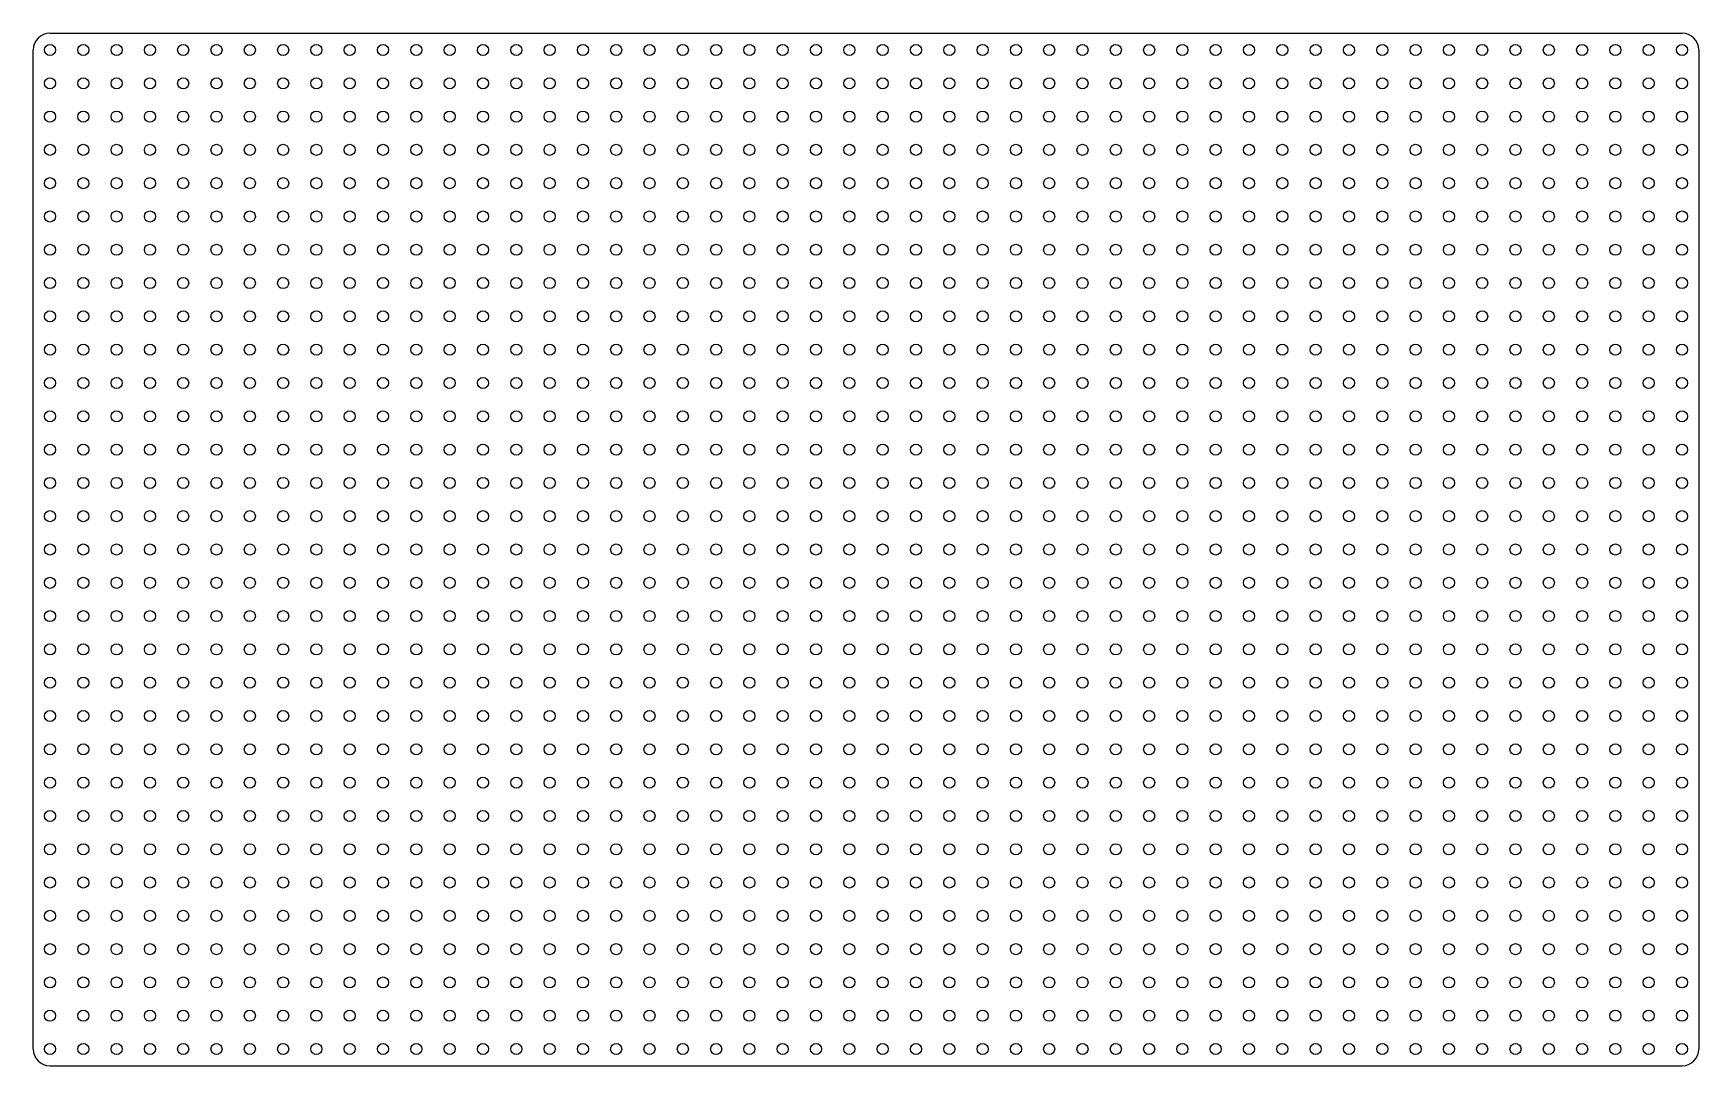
# Model space of a CAD drawing. Header units: millimetres. Extents: x 252 to 702, y 211 to 490.
import ezdxf

# ---------------------------------------------------------------- set-up
doc = ezdxf.new("R2010")
doc.units = ezdxf.units.MM
doc.layers.add('Default', color=7, linetype='Continuous')

msp = doc.modelspace()

# ---------------------------------------------------------------- linework, layer by layer
at = {"layer": 'Default', "color": 7, "linetype": 'Continuous'}
for p, q in [((256.43, 489.74), (697.43, 489.74)), ((251.93, 215.24), (251.93, 485.24)), ((701.93, 485.24), (701.93, 215.24)), ((256.43, 210.74), (697.43, 210.74))]:
    msp.add_line(p, q, dxfattribs=at)
for centre in [(256.43, 485.24), (265.43, 485.24), (274.43, 485.24), (283.43, 485.24), (292.43, 485.24), (301.43, 485.24), (310.43, 485.24), (319.43, 485.24), (328.43, 485.24), (337.43, 485.24), (346.43, 485.24), (355.43, 485.24), (364.43, 485.24), (373.43, 485.24), (382.43, 485.24), (391.43, 485.24), (400.43, 485.24), (409.43, 485.24), (418.43, 485.24), (427.43, 485.24), (436.43, 485.24), (445.43, 485.24), (454.43, 485.24), (463.43, 485.24), (472.43, 485.24), (481.43, 485.24), (490.43, 485.24), (499.43, 485.24), (508.43, 485.24), (517.43, 485.24), (526.43, 485.24), (535.43, 485.24), (544.43, 485.24), (553.43, 485.24), (562.43, 485.24), (571.43, 485.24), (580.43, 485.24), (589.43, 485.24), (598.43, 485.24), (607.43, 485.24), (616.43, 485.24), (625.43, 485.24), (634.43, 485.24), (643.43, 485.24), (652.43, 485.24), (661.43, 485.24), (670.43, 485.24), (679.43, 485.24), (688.43, 485.24), (697.43, 485.24), (256.43, 476.24), (265.43, 476.24), (274.43, 476.24), (283.43, 476.24), (292.43, 476.24), (301.43, 476.24), (310.43, 476.24), (319.43, 476.24), (328.43, 476.24), (337.43, 476.24), (346.43, 476.24), (355.43, 476.24), (364.43, 476.24), (373.43, 476.24), (382.43, 476.24), (391.43, 476.24), (400.43, 476.24), (409.43, 476.24), (418.43, 476.24), (427.43, 476.24), (436.43, 476.24), (445.43, 476.24), (454.43, 476.24), (463.43, 476.24), (472.43, 476.24), (481.43, 476.24), (490.43, 476.24), (499.43, 476.24), (508.43, 476.24), (517.43, 476.24), (526.43, 476.24), (535.43, 476.24), (544.43, 476.24), (553.43, 476.24), (562.43, 476.24), (571.43, 476.24), (580.43, 476.24), (589.43, 476.24), (598.43, 476.24), (607.43, 476.24), (616.43, 476.24), (625.43, 476.24), (634.43, 476.24), (643.43, 476.24), (652.43, 476.24), (661.43, 476.24), (670.43, 476.24), (679.43, 476.24), (688.43, 476.24), (697.43, 476.24), (256.43, 467.24), (265.43, 467.24), (274.43, 467.24), (283.43, 467.24), (292.43, 467.24), (301.43, 467.24), (310.43, 467.24), (319.43, 467.24), (328.43, 467.24), (337.43, 467.24), (346.43, 467.24), (355.43, 467.24), (364.43, 467.24), (373.43, 467.24), (382.43, 467.24), (391.43, 467.24), (400.43, 467.24), (409.43, 467.24), (418.43, 467.24), (427.43, 467.24), (436.43, 467.24), (445.43, 467.24), (454.43, 467.24), (463.43, 467.24), (472.43, 467.24), (481.43, 467.24), (490.43, 467.24), (499.43, 467.24), (508.43, 467.24), (517.43, 467.24), (526.43, 467.24), (535.43, 467.24), (544.43, 467.24), (553.43, 467.24), (562.43, 467.24), (571.43, 467.24), (580.43, 467.24), (589.43, 467.24), (598.43, 467.24), (607.43, 467.24), (616.43, 467.24), (625.43, 467.24), (634.43, 467.24), (643.43, 467.24), (652.43, 467.24), (661.43, 467.24), (670.43, 467.24), (679.43, 467.24), (688.43, 467.24), (697.43, 467.24), (256.43, 458.24), (265.43, 458.24), (274.43, 458.24), (283.43, 458.24), (292.43, 458.24), (301.43, 458.24), (310.43, 458.24), (319.43, 458.24), (328.43, 458.24), (337.43, 458.24), (346.43, 458.24), (355.43, 458.24), (364.43, 458.24), (373.43, 458.24), (382.43, 458.24), (391.43, 458.24), (400.43, 458.24), (409.43, 458.24), (418.43, 458.24), (427.43, 458.24), (436.43, 458.24), (445.43, 458.24), (454.43, 458.24), (463.43, 458.24), (472.43, 458.24), (481.43, 458.24), (490.43, 458.24), (499.43, 458.24), (508.43, 458.24), (517.43, 458.24), (526.43, 458.24), (535.43, 458.24), (544.43, 458.24), (553.43, 458.24), (562.43, 458.24), (571.43, 458.24), (580.43, 458.24), (589.43, 458.24), (598.43, 458.24), (607.43, 458.24), (616.43, 458.24), (625.43, 458.24), (634.43, 458.24), (643.43, 458.24), (652.43, 458.24), (661.43, 458.24), (670.43, 458.24), (679.43, 458.24), (688.43, 458.24), (697.43, 458.24), (256.43, 449.24), (265.43, 449.24), (274.43, 449.24), (283.43, 449.24), (292.43, 449.24), (301.43, 449.24), (310.43, 449.24), (319.43, 449.24), (328.43, 449.24), (337.43, 449.24), (346.43, 449.24), (355.43, 449.24), (364.43, 449.24), (373.43, 449.24), (382.43, 449.24), (391.43, 449.24), (400.43, 449.24), (409.43, 449.24), (418.43, 449.24), (427.43, 449.24), (436.43, 449.24), (445.43, 449.24), (454.43, 449.24), (463.43, 449.24), (472.43, 449.24), (481.43, 449.24), (490.43, 449.24), (499.43, 449.24), (508.43, 449.24), (517.43, 449.24), (526.43, 449.24), (535.43, 449.24), (544.43, 449.24), (553.43, 449.24), (562.43, 449.24), (571.43, 449.24), (580.43, 449.24), (589.43, 449.24), (598.43, 449.24), (607.43, 449.24), (616.43, 449.24), (625.43, 449.24), (634.43, 449.24), (643.43, 449.24), (652.43, 449.24), (661.43, 449.24), (670.43, 449.24), (679.43, 449.24), (688.43, 449.24), (697.43, 449.24), (256.43, 440.24), (265.43, 440.24), (274.43, 440.24), (283.43, 440.24), (292.43, 440.24), (301.43, 440.24), (310.43, 440.24), (319.43, 440.24), (328.43, 440.24), (337.43, 440.24), (346.43, 440.24), (355.43, 440.24), (364.43, 440.24), (373.43, 440.24), (382.43, 440.24), (391.43, 440.24), (400.43, 440.24), (409.43, 440.24), (418.43, 440.24), (427.43, 440.24), (436.43, 440.24), (445.43, 440.24), (454.43, 440.24), (463.43, 440.24), (472.43, 440.24), (481.43, 440.24), (490.43, 440.24), (499.43, 440.24), (508.43, 440.24), (517.43, 440.24), (526.43, 440.24), (535.43, 440.24), (544.43, 440.24), (553.43, 440.24), (562.43, 440.24), (571.43, 440.24), (580.43, 440.24), (589.43, 440.24), (598.43, 440.24), (607.43, 440.24), (616.43, 440.24), (625.43, 440.24), (634.43, 440.24), (643.43, 440.24), (652.43, 440.24), (661.43, 440.24), (670.43, 440.24), (679.43, 440.24), (688.43, 440.24), (697.43, 440.24), (256.43, 431.24), (265.43, 431.24), (274.43, 431.24), (283.43, 431.24), (292.43, 431.24), (301.43, 431.24), (310.43, 431.24), (319.43, 431.24), (328.43, 431.24), (337.43, 431.24), (346.43, 431.24), (355.43, 431.24), (364.43, 431.24), (373.43, 431.24), (382.43, 431.24), (391.43, 431.24), (400.43, 431.24), (409.43, 431.24), (418.43, 431.24), (427.43, 431.24), (436.43, 431.24), (445.43, 431.24), (454.43, 431.24), (463.43, 431.24), (472.43, 431.24), (481.43, 431.24), (490.43, 431.24), (499.43, 431.24), (508.43, 431.24), (517.43, 431.24), (526.43, 431.24), (535.43, 431.24), (544.43, 431.24), (553.43, 431.24), (562.43, 431.24), (571.43, 431.24), (580.43, 431.24), (589.43, 431.24), (598.43, 431.24), (607.43, 431.24), (616.43, 431.24), (625.43, 431.24), (634.43, 431.24), (643.43, 431.24), (652.43, 431.24), (661.43, 431.24), (670.43, 431.24), (679.43, 431.24), (688.43, 431.24), (697.43, 431.24), (256.43, 422.24), (265.43, 422.24), (274.43, 422.24), (283.43, 422.24), (292.43, 422.24), (301.43, 422.24), (310.43, 422.24), (319.43, 422.24), (328.43, 422.24), (337.43, 422.24), (346.43, 422.24), (355.43, 422.24), (364.43, 422.24), (373.43, 422.24), (382.43, 422.24), (391.43, 422.24), (400.43, 422.24), (409.43, 422.24), (418.43, 422.24), (427.43, 422.24), (436.43, 422.24), (445.43, 422.24), (454.43, 422.24), (463.43, 422.24), (472.43, 422.24), (481.43, 422.24), (490.43, 422.24), (499.43, 422.24), (508.43, 422.24), (517.43, 422.24), (526.43, 422.24), (535.43, 422.24), (544.43, 422.24), (553.43, 422.24), (562.43, 422.24), (571.43, 422.24), (580.43, 422.24), (589.43, 422.24), (598.43, 422.24), (607.43, 422.24), (616.43, 422.24), (625.43, 422.24), (634.43, 422.24), (643.43, 422.24), (652.43, 422.24), (661.43, 422.24), (670.43, 422.24), (679.43, 422.24), (688.43, 422.24), (697.43, 422.24), (256.43, 413.24), (265.43, 413.24), (274.43, 413.24), (283.43, 413.24), (292.43, 413.24), (301.43, 413.24), (310.43, 413.24), (319.43, 413.24), (328.43, 413.24), (337.43, 413.24), (346.43, 413.24), (355.43, 413.24), (364.43, 413.24), (373.43, 413.24), (382.43, 413.24), (391.43, 413.24), (400.43, 413.24), (409.43, 413.24), (418.43, 413.24), (427.43, 413.24), (436.43, 413.24), (445.43, 413.24), (454.43, 413.24), (463.43, 413.24), (472.43, 413.24), (481.43, 413.24), (490.43, 413.24), (499.43, 413.24), (508.43, 413.24), (517.43, 413.24), (526.43, 413.24), (535.43, 413.24), (544.43, 413.24), (553.43, 413.24), (562.43, 413.24), (571.43, 413.24), (580.43, 413.24), (589.43, 413.24), (598.43, 413.24), (607.43, 413.24), (616.43, 413.24), (625.43, 413.24), (634.43, 413.24), (643.43, 413.24), (652.43, 413.24), (661.43, 413.24), (670.43, 413.24), (679.43, 413.24), (688.43, 413.24), (697.43, 413.24), (256.43, 404.24), (265.43, 404.24), (274.43, 404.24), (283.43, 404.24), (292.43, 404.24), (301.43, 404.24), (310.43, 404.24), (319.43, 404.24), (328.43, 404.24), (337.43, 404.24), (346.43, 404.24), (355.43, 404.24), (364.43, 404.24), (373.43, 404.24), (382.43, 404.24), (391.43, 404.24), (400.43, 404.24), (409.43, 404.24), (418.43, 404.24), (427.43, 404.24), (436.43, 404.24), (445.43, 404.24), (454.43, 404.24), (463.43, 404.24), (472.43, 404.24), (481.43, 404.24), (490.43, 404.24), (499.43, 404.24), (508.43, 404.24), (517.43, 404.24), (526.43, 404.24), (535.43, 404.24), (544.43, 404.24), (553.43, 404.24), (562.43, 404.24), (571.43, 404.24), (580.43, 404.24), (589.43, 404.24), (598.43, 404.24), (607.43, 404.24), (616.43, 404.24), (625.43, 404.24), (634.43, 404.24), (643.43, 404.24), (652.43, 404.24), (661.43, 404.24), (670.43, 404.24), (679.43, 404.24), (688.43, 404.24), (697.43, 404.24), (256.43, 395.24), (265.43, 395.24), (274.43, 395.24), (283.43, 395.24), (292.43, 395.24), (301.43, 395.24), (310.43, 395.24), (319.43, 395.24), (328.43, 395.24), (337.43, 395.24), (346.43, 395.24), (355.43, 395.24), (364.43, 395.24), (373.43, 395.24), (382.43, 395.24), (391.43, 395.24), (400.43, 395.24), (409.43, 395.24), (418.43, 395.24), (427.43, 395.24), (436.43, 395.24), (445.43, 395.24), (454.43, 395.24), (463.43, 395.24), (472.43, 395.24), (481.43, 395.24), (490.43, 395.24), (499.43, 395.24), (508.43, 395.24), (517.43, 395.24), (526.43, 395.24), (535.43, 395.24), (544.43, 395.24), (553.43, 395.24), (562.43, 395.24), (571.43, 395.24), (580.43, 395.24), (589.43, 395.24), (598.43, 395.24), (607.43, 395.24), (616.43, 395.24), (625.43, 395.24), (634.43, 395.24), (643.43, 395.24), (652.43, 395.24), (661.43, 395.24), (670.43, 395.24), (679.43, 395.24), (688.43, 395.24), (697.43, 395.24), (256.43, 386.24), (265.43, 386.24), (274.43, 386.24), (283.43, 386.24), (292.43, 386.24), (301.43, 386.24), (310.43, 386.24), (319.43, 386.24), (328.43, 386.24), (337.43, 386.24), (346.43, 386.24), (355.43, 386.24), (364.43, 386.24), (373.43, 386.24), (382.43, 386.24), (391.43, 386.24), (400.43, 386.24), (409.43, 386.24), (418.43, 386.24), (427.43, 386.24), (436.43, 386.24), (445.43, 386.24), (454.43, 386.24), (463.43, 386.24), (472.43, 386.24), (481.43, 386.24), (490.43, 386.24), (499.43, 386.24), (508.43, 386.24), (517.43, 386.24), (526.43, 386.24), (535.43, 386.24), (544.43, 386.24), (553.43, 386.24), (562.43, 386.24), (571.43, 386.24), (580.43, 386.24), (589.43, 386.24), (598.43, 386.24), (607.43, 386.24), (616.43, 386.24), (625.43, 386.24), (634.43, 386.24), (643.43, 386.24), (652.43, 386.24), (661.43, 386.24), (670.43, 386.24), (679.43, 386.24), (688.43, 386.24), (697.43, 386.24), (256.43, 377.24), (265.43, 377.24), (274.43, 377.24), (283.43, 377.24), (292.43, 377.24), (301.43, 377.24), (310.43, 377.24), (319.43, 377.24), (328.43, 377.24), (337.43, 377.24), (346.43, 377.24), (355.43, 377.24), (364.43, 377.24), (373.43, 377.24), (382.43, 377.24), (391.43, 377.24), (400.43, 377.24), (409.43, 377.24), (418.43, 377.24), (427.43, 377.24), (436.43, 377.24), (445.43, 377.24), (454.43, 377.24), (463.43, 377.24), (472.43, 377.24), (481.43, 377.24), (490.43, 377.24), (499.43, 377.24), (508.43, 377.24), (517.43, 377.24), (526.43, 377.24), (535.43, 377.24), (544.43, 377.24), (553.43, 377.24), (562.43, 377.24), (571.43, 377.24), (580.43, 377.24), (589.43, 377.24), (598.43, 377.24), (607.43, 377.24), (616.43, 377.24), (625.43, 377.24), (634.43, 377.24), (643.43, 377.24), (652.43, 377.24), (661.43, 377.24), (670.43, 377.24), (679.43, 377.24), (688.43, 377.24), (697.43, 377.24), (256.43, 368.24), (265.43, 368.24), (274.43, 368.24), (283.43, 368.24), (292.43, 368.24), (301.43, 368.24), (310.43, 368.24), (319.43, 368.24), (328.43, 368.24), (337.43, 368.24), (346.43, 368.24), (355.43, 368.24), (364.43, 368.24), (373.43, 368.24), (382.43, 368.24), (391.43, 368.24), (400.43, 368.24), (409.43, 368.24), (418.43, 368.24), (427.43, 368.24), (436.43, 368.24), (445.43, 368.24), (454.43, 368.24), (463.43, 368.24), (472.43, 368.24), (481.43, 368.24), (490.43, 368.24), (499.43, 368.24), (508.43, 368.24), (517.43, 368.24), (526.43, 368.24), (535.43, 368.24), (544.43, 368.24), (553.43, 368.24), (562.43, 368.24), (571.43, 368.24), (580.43, 368.24), (589.43, 368.24), (598.43, 368.24), (607.43, 368.24), (616.43, 368.24), (625.43, 368.24), (634.43, 368.24), (643.43, 368.24), (652.43, 368.24), (661.43, 368.24), (670.43, 368.24), (679.43, 368.24), (688.43, 368.24), (697.43, 368.24), (256.43, 359.24), (265.43, 359.24), (274.43, 359.24), (283.43, 359.24), (292.43, 359.24), (301.43, 359.24), (310.43, 359.24), (319.43, 359.24), (328.43, 359.24), (337.43, 359.24), (346.43, 359.24), (355.43, 359.24), (364.43, 359.24), (373.43, 359.24), (382.43, 359.24), (391.43, 359.24), (400.43, 359.24), (409.43, 359.24), (418.43, 359.24), (427.43, 359.24), (436.43, 359.24), (445.43, 359.24), (454.43, 359.24), (463.43, 359.24), (472.43, 359.24), (481.43, 359.24), (490.43, 359.24), (499.43, 359.24), (508.43, 359.24), (517.43, 359.24), (526.43, 359.24), (535.43, 359.24), (544.43, 359.24), (553.43, 359.24), (562.43, 359.24), (571.43, 359.24), (580.43, 359.24), (589.43, 359.24), (598.43, 359.24), (607.43, 359.24), (616.43, 359.24), (625.43, 359.24), (634.43, 359.24), (643.43, 359.24), (652.43, 359.24), (661.43, 359.24), (670.43, 359.24), (679.43, 359.24), (688.43, 359.24), (697.43, 359.24), (256.43, 350.24), (265.43, 350.24), (274.43, 350.24), (283.43, 350.24), (292.43, 350.24), (301.43, 350.24), (310.43, 350.24), (319.43, 350.24), (328.43, 350.24), (337.43, 350.24), (346.43, 350.24), (355.43, 350.24), (364.43, 350.24), (373.43, 350.24), (382.43, 350.24), (391.43, 350.24), (400.43, 350.24), (409.43, 350.24), (418.43, 350.24), (427.43, 350.24), (436.43, 350.24), (445.43, 350.24), (454.43, 350.24), (463.43, 350.24), (472.43, 350.24), (481.43, 350.24), (490.43, 350.24), (499.43, 350.24), (508.43, 350.24), (517.43, 350.24), (526.43, 350.24), (535.43, 350.24), (544.43, 350.24), (553.43, 350.24), (562.43, 350.24), (571.43, 350.24), (580.43, 350.24), (589.43, 350.24), (598.43, 350.24), (607.43, 350.24), (616.43, 350.24), (625.43, 350.24), (634.43, 350.24), (643.43, 350.24), (652.43, 350.24), (661.43, 350.24), (670.43, 350.24), (679.43, 350.24), (688.43, 350.24), (697.43, 350.24), (256.43, 341.24), (265.43, 341.24), (274.43, 341.24), (283.43, 341.24), (292.43, 341.24), (301.43, 341.24), (310.43, 341.24), (319.43, 341.24), (328.43, 341.24), (337.43, 341.24), (346.43, 341.24), (355.43, 341.24), (364.43, 341.24), (373.43, 341.24), (382.43, 341.24), (391.43, 341.24), (400.43, 341.24), (409.43, 341.24), (418.43, 341.24), (427.43, 341.24), (436.43, 341.24), (445.43, 341.24), (454.43, 341.24), (463.43, 341.24), (472.43, 341.24), (481.43, 341.24), (490.43, 341.24), (499.43, 341.24), (508.43, 341.24), (517.43, 341.24), (526.43, 341.24), (535.43, 341.24), (544.43, 341.24), (553.43, 341.24), (562.43, 341.24), (571.43, 341.24), (580.43, 341.24), (589.43, 341.24), (598.43, 341.24), (607.43, 341.24), (616.43, 341.24), (625.43, 341.24), (634.43, 341.24), (643.43, 341.24), (652.43, 341.24), (661.43, 341.24), (670.43, 341.24), (679.43, 341.24), (688.43, 341.24), (697.43, 341.24), (256.43, 332.24), (265.43, 332.24), (274.43, 332.24), (283.43, 332.24), (292.43, 332.24), (301.43, 332.24), (310.43, 332.24), (319.43, 332.24), (328.43, 332.24), (337.43, 332.24), (346.43, 332.24), (355.43, 332.24), (364.43, 332.24), (373.43, 332.24), (382.43, 332.24), (391.43, 332.24), (400.43, 332.24), (409.43, 332.24), (418.43, 332.24), (427.43, 332.24), (436.43, 332.24), (445.43, 332.24), (454.43, 332.24), (463.43, 332.24), (472.43, 332.24), (481.43, 332.24), (490.43, 332.24), (499.43, 332.24), (508.43, 332.24), (517.43, 332.24), (526.43, 332.24), (535.43, 332.24), (544.43, 332.24), (553.43, 332.24), (562.43, 332.24), (571.43, 332.24), (580.43, 332.24), (589.43, 332.24), (598.43, 332.24), (607.43, 332.24), (616.43, 332.24), (625.43, 332.24), (634.43, 332.24), (643.43, 332.24), (652.43, 332.24), (661.43, 332.24), (670.43, 332.24), (679.43, 332.24), (688.43, 332.24), (697.43, 332.24), (256.43, 323.24), (265.43, 323.24), (274.43, 323.24), (283.43, 323.24), (292.43, 323.24), (301.43, 323.24), (310.43, 323.24), (319.43, 323.24), (328.43, 323.24), (337.43, 323.24), (346.43, 323.24), (355.43, 323.24), (364.43, 323.24), (373.43, 323.24), (382.43, 323.24), (391.43, 323.24), (400.43, 323.24), (409.43, 323.24), (418.43, 323.24), (427.43, 323.24), (436.43, 323.24), (445.43, 323.24), (454.43, 323.24), (463.43, 323.24), (472.43, 323.24), (481.43, 323.24), (490.43, 323.24), (499.43, 323.24), (508.43, 323.24), (517.43, 323.24), (526.43, 323.24), (535.43, 323.24), (544.43, 323.24), (553.43, 323.24), (562.43, 323.24), (571.43, 323.24), (580.43, 323.24), (589.43, 323.24), (598.43, 323.24), (607.43, 323.24), (616.43, 323.24), (625.43, 323.24), (634.43, 323.24), (643.43, 323.24), (652.43, 323.24), (661.43, 323.24), (670.43, 323.24), (679.43, 323.24), (688.43, 323.24), (697.43, 323.24), (256.43, 314.24), (265.43, 314.24), (274.43, 314.24), (283.43, 314.24), (292.43, 314.24), (301.43, 314.24), (310.43, 314.24), (319.43, 314.24), (328.43, 314.24), (337.43, 314.24), (346.43, 314.24), (355.43, 314.24), (364.43, 314.24), (373.43, 314.24), (382.43, 314.24), (391.43, 314.24), (400.43, 314.24), (409.43, 314.24), (418.43, 314.24), (427.43, 314.24), (436.43, 314.24), (445.43, 314.24), (454.43, 314.24), (463.43, 314.24), (472.43, 314.24), (481.43, 314.24), (490.43, 314.24), (499.43, 314.24), (508.43, 314.24), (517.43, 314.24), (526.43, 314.24), (535.43, 314.24), (544.43, 314.24), (553.43, 314.24), (562.43, 314.24), (571.43, 314.24), (580.43, 314.24), (589.43, 314.24), (598.43, 314.24), (607.43, 314.24), (616.43, 314.24), (625.43, 314.24), (634.43, 314.24), (643.43, 314.24), (652.43, 314.24), (661.43, 314.24), (670.43, 314.24), (679.43, 314.24), (688.43, 314.24), (697.43, 314.24), (256.43, 305.24), (265.43, 305.24), (274.43, 305.24), (283.43, 305.24), (292.43, 305.24), (301.43, 305.24), (310.43, 305.24), (319.43, 305.24), (328.43, 305.24), (337.43, 305.24), (346.43, 305.24), (355.43, 305.24), (364.43, 305.24), (373.43, 305.24), (382.43, 305.24), (391.43, 305.24), (400.43, 305.24), (409.43, 305.24), (418.43, 305.24), (427.43, 305.24), (436.43, 305.24), (445.43, 305.24), (454.43, 305.24), (463.43, 305.24), (472.43, 305.24), (481.43, 305.24), (490.43, 305.24), (499.43, 305.24), (508.43, 305.24), (517.43, 305.24), (526.43, 305.24), (535.43, 305.24), (544.43, 305.24), (553.43, 305.24), (562.43, 305.24), (571.43, 305.24), (580.43, 305.24), (589.43, 305.24), (598.43, 305.24), (607.43, 305.24), (616.43, 305.24), (625.43, 305.24), (634.43, 305.24), (643.43, 305.24), (652.43, 305.24), (661.43, 305.24), (670.43, 305.24), (679.43, 305.24), (688.43, 305.24), (697.43, 305.24), (256.43, 296.24), (265.43, 296.24), (274.43, 296.24), (283.43, 296.24), (292.43, 296.24), (301.43, 296.24), (310.43, 296.24), (319.43, 296.24), (328.43, 296.24), (337.43, 296.24), (346.43, 296.24), (355.43, 296.24), (364.43, 296.24), (373.43, 296.24), (382.43, 296.24), (391.43, 296.24), (400.43, 296.24), (409.43, 296.24), (418.43, 296.24), (427.43, 296.24), (436.43, 296.24), (445.43, 296.24), (454.43, 296.24), (463.43, 296.24), (472.43, 296.24), (481.43, 296.24), (490.43, 296.24), (499.43, 296.24), (508.43, 296.24), (517.43, 296.24), (526.43, 296.24), (535.43, 296.24), (544.43, 296.24), (553.43, 296.24), (562.43, 296.24), (571.43, 296.24), (580.43, 296.24), (589.43, 296.24), (598.43, 296.24), (607.43, 296.24), (616.43, 296.24), (625.43, 296.24), (634.43, 296.24), (643.43, 296.24), (652.43, 296.24), (661.43, 296.24), (670.43, 296.24), (679.43, 296.24), (688.43, 296.24), (697.43, 296.24), (256.43, 287.24), (265.43, 287.24), (274.43, 287.24), (283.43, 287.24), (292.43, 287.24), (301.43, 287.24), (310.43, 287.24), (319.43, 287.24), (328.43, 287.24), (337.43, 287.24), (346.43, 287.24), (355.43, 287.24), (364.43, 287.24), (373.43, 287.24), (382.43, 287.24), (391.43, 287.24), (400.43, 287.24), (409.43, 287.24), (418.43, 287.24), (427.43, 287.24), (436.43, 287.24), (445.43, 287.24), (454.43, 287.24), (463.43, 287.24), (472.43, 287.24), (481.43, 287.24), (490.43, 287.24), (499.43, 287.24), (508.43, 287.24), (517.43, 287.24), (526.43, 287.24), (535.43, 287.24), (544.43, 287.24), (553.43, 287.24), (562.43, 287.24), (571.43, 287.24), (580.43, 287.24), (589.43, 287.24), (598.43, 287.24), (607.43, 287.24), (616.43, 287.24), (625.43, 287.24), (634.43, 287.24), (643.43, 287.24), (652.43, 287.24), (661.43, 287.24), (670.43, 287.24), (679.43, 287.24), (688.43, 287.24), (697.43, 287.24), (256.43, 278.24), (265.43, 278.24), (274.43, 278.24), (283.43, 278.24), (292.43, 278.24), (301.43, 278.24), (310.43, 278.24), (319.43, 278.24), (328.43, 278.24), (337.43, 278.24), (346.43, 278.24), (355.43, 278.24), (364.43, 278.24), (373.43, 278.24), (382.43, 278.24), (391.43, 278.24), (400.43, 278.24), (409.43, 278.24), (418.43, 278.24), (427.43, 278.24), (436.43, 278.24), (445.43, 278.24), (454.43, 278.24), (463.43, 278.24), (472.43, 278.24), (481.43, 278.24), (490.43, 278.24), (499.43, 278.24), (508.43, 278.24), (517.43, 278.24), (526.43, 278.24), (535.43, 278.24), (544.43, 278.24), (553.43, 278.24), (562.43, 278.24), (571.43, 278.24), (580.43, 278.24), (589.43, 278.24), (598.43, 278.24), (607.43, 278.24), (616.43, 278.24), (625.43, 278.24), (634.43, 278.24), (643.43, 278.24), (652.43, 278.24), (661.43, 278.24), (670.43, 278.24), (679.43, 278.24), (688.43, 278.24), (697.43, 278.24), (256.43, 269.24), (265.43, 269.24), (274.43, 269.24), (283.43, 269.24), (292.43, 269.24), (301.43, 269.24), (310.43, 269.24), (319.43, 269.24), (328.43, 269.24), (337.43, 269.24), (346.43, 269.24), (355.43, 269.24), (364.43, 269.24), (373.43, 269.24), (382.43, 269.24), (391.43, 269.24), (400.43, 269.24), (409.43, 269.24), (418.43, 269.24), (427.43, 269.24), (436.43, 269.24), (445.43, 269.24), (454.43, 269.24), (463.43, 269.24), (472.43, 269.24), (481.43, 269.24), (490.43, 269.24), (499.43, 269.24), (508.43, 269.24), (517.43, 269.24), (526.43, 269.24), (535.43, 269.24), (544.43, 269.24), (553.43, 269.24), (562.43, 269.24), (571.43, 269.24), (580.43, 269.24), (589.43, 269.24), (598.43, 269.24), (607.43, 269.24), (616.43, 269.24), (625.43, 269.24), (634.43, 269.24), (643.43, 269.24), (652.43, 269.24), (661.43, 269.24), (670.43, 269.24), (679.43, 269.24), (688.43, 269.24), (697.43, 269.24), (256.43, 260.24), (265.43, 260.24), (274.43, 260.24), (283.43, 260.24), (292.43, 260.24), (301.43, 260.24), (310.43, 260.24), (319.43, 260.24), (328.43, 260.24), (337.43, 260.24), (346.43, 260.24), (355.43, 260.24), (364.43, 260.24), (373.43, 260.24), (382.43, 260.24), (391.43, 260.24), (400.43, 260.24), (409.43, 260.24), (418.43, 260.24), (427.43, 260.24), (436.43, 260.24), (445.43, 260.24), (454.43, 260.24), (463.43, 260.24), (472.43, 260.24), (481.43, 260.24), (490.43, 260.24), (499.43, 260.24), (508.43, 260.24), (517.43, 260.24), (526.43, 260.24), (535.43, 260.24), (544.43, 260.24), (553.43, 260.24), (562.43, 260.24), (571.43, 260.24), (580.43, 260.24), (589.43, 260.24), (598.43, 260.24), (607.43, 260.24), (616.43, 260.24), (625.43, 260.24), (634.43, 260.24), (643.43, 260.24), (652.43, 260.24), (661.43, 260.24), (670.43, 260.24), (679.43, 260.24), (688.43, 260.24), (697.43, 260.24), (256.43, 251.24), (265.43, 251.24), (274.43, 251.24), (283.43, 251.24), (292.43, 251.24), (301.43, 251.24), (310.43, 251.24), (319.43, 251.24), (328.43, 251.24), (337.43, 251.24), (346.43, 251.24), (355.43, 251.24), (364.43, 251.24), (373.43, 251.24), (382.43, 251.24), (391.43, 251.24), (400.43, 251.24), (409.43, 251.24), (418.43, 251.24), (427.43, 251.24), (436.43, 251.24), (445.43, 251.24), (454.43, 251.24), (463.43, 251.24), (472.43, 251.24), (481.43, 251.24), (490.43, 251.24), (499.43, 251.24), (508.43, 251.24), (517.43, 251.24), (526.43, 251.24), (535.43, 251.24), (544.43, 251.24), (553.43, 251.24), (562.43, 251.24), (571.43, 251.24), (580.43, 251.24), (589.43, 251.24), (598.43, 251.24), (607.43, 251.24), (616.43, 251.24), (625.43, 251.24), (634.43, 251.24), (643.43, 251.24), (652.43, 251.24), (661.43, 251.24), (670.43, 251.24), (679.43, 251.24), (688.43, 251.24), (697.43, 251.24), (256.43, 242.24), (265.43, 242.24), (274.43, 242.24), (283.43, 242.24), (292.43, 242.24), (301.43, 242.24), (310.43, 242.24), (319.43, 242.24), (328.43, 242.24), (337.43, 242.24), (346.43, 242.24), (355.43, 242.24), (364.43, 242.24), (373.43, 242.24), (382.43, 242.24), (391.43, 242.24), (400.43, 242.24), (409.43, 242.24), (418.43, 242.24), (427.43, 242.24), (436.43, 242.24), (445.43, 242.24), (454.43, 242.24), (463.43, 242.24), (472.43, 242.24), (481.43, 242.24), (490.43, 242.24), (499.43, 242.24), (508.43, 242.24), (517.43, 242.24), (526.43, 242.24), (535.43, 242.24), (544.43, 242.24), (553.43, 242.24), (562.43, 242.24), (571.43, 242.24), (580.43, 242.24), (589.43, 242.24), (598.43, 242.24), (607.43, 242.24), (616.43, 242.24), (625.43, 242.24), (634.43, 242.24), (643.43, 242.24), (652.43, 242.24), (661.43, 242.24), (670.43, 242.24), (679.43, 242.24), (688.43, 242.24), (697.43, 242.24), (256.43, 233.24), (265.43, 233.24), (274.43, 233.24), (283.43, 233.24), (292.43, 233.24), (301.43, 233.24), (310.43, 233.24), (319.43, 233.24), (328.43, 233.24), (337.43, 233.24), (346.43, 233.24), (355.43, 233.24), (364.43, 233.24), (373.43, 233.24), (382.43, 233.24), (391.43, 233.24), (400.43, 233.24), (409.43, 233.24), (418.43, 233.24), (427.43, 233.24), (436.43, 233.24), (445.43, 233.24), (454.43, 233.24), (463.43, 233.24), (472.43, 233.24), (481.43, 233.24), (490.43, 233.24), (499.43, 233.24), (508.43, 233.24), (517.43, 233.24), (526.43, 233.24), (535.43, 233.24), (544.43, 233.24), (553.43, 233.24), (562.43, 233.24), (571.43, 233.24), (580.43, 233.24), (589.43, 233.24), (598.43, 233.24), (607.43, 233.24), (616.43, 233.24), (625.43, 233.24), (634.43, 233.24), (643.43, 233.24), (652.43, 233.24), (661.43, 233.24), (670.43, 233.24), (679.43, 233.24), (688.43, 233.24), (697.43, 233.24), (256.43, 224.24), (265.43, 224.24), (274.43, 224.24), (283.43, 224.24), (292.43, 224.24), (301.43, 224.24), (310.43, 224.24), (319.43, 224.24), (328.43, 224.24), (337.43, 224.24), (346.43, 224.24), (355.43, 224.24), (364.43, 224.24), (373.43, 224.24), (382.43, 224.24), (391.43, 224.24), (400.43, 224.24), (409.43, 224.24), (418.43, 224.24), (427.43, 224.24), (436.43, 224.24), (445.43, 224.24), (454.43, 224.24), (463.43, 224.24), (472.43, 224.24), (481.43, 224.24), (490.43, 224.24), (499.43, 224.24), (508.43, 224.24), (517.43, 224.24), (526.43, 224.24), (535.43, 224.24), (544.43, 224.24), (553.43, 224.24), (562.43, 224.24), (571.43, 224.24), (580.43, 224.24), (589.43, 224.24), (598.43, 224.24), (607.43, 224.24), (616.43, 224.24), (625.43, 224.24), (634.43, 224.24), (643.43, 224.24), (652.43, 224.24), (661.43, 224.24), (670.43, 224.24), (679.43, 224.24), (688.43, 224.24), (697.43, 224.24), (256.43, 215.24), (265.43, 215.24), (274.43, 215.24), (283.43, 215.24), (292.43, 215.24), (301.43, 215.24), (310.43, 215.24), (319.43, 215.24), (328.43, 215.24), (337.43, 215.24), (346.43, 215.24), (355.43, 215.24), (364.43, 215.24), (373.43, 215.24), (382.43, 215.24), (391.43, 215.24), (400.43, 215.24), (409.43, 215.24), (418.43, 215.24), (427.43, 215.24), (436.43, 215.24), (445.43, 215.24), (454.43, 215.24), (463.43, 215.24), (472.43, 215.24), (481.43, 215.24), (490.43, 215.24), (499.43, 215.24), (508.43, 215.24), (517.43, 215.24), (526.43, 215.24), (535.43, 215.24), (544.43, 215.24), (553.43, 215.24), (562.43, 215.24), (571.43, 215.24), (580.43, 215.24), (589.43, 215.24), (598.43, 215.24), (607.43, 215.24), (616.43, 215.24), (625.43, 215.24), (634.43, 215.24), (643.43, 215.24), (652.43, 215.24), (661.43, 215.24), (670.43, 215.24), (679.43, 215.24), (688.43, 215.24), (697.43, 215.24)]:
    msp.add_circle(centre, 1.5, dxfattribs=at)
for centre, start, end in [((256.43, 485.24), 90, 180), ((697.43, 485.24), 0, 90), ((256.43, 215.24), 180, 270), ((697.43, 215.24), 270, 0)]:
    msp.add_arc(centre, 4.5, start, end, dxfattribs=at)

doc.saveas('drawing.dxf')
